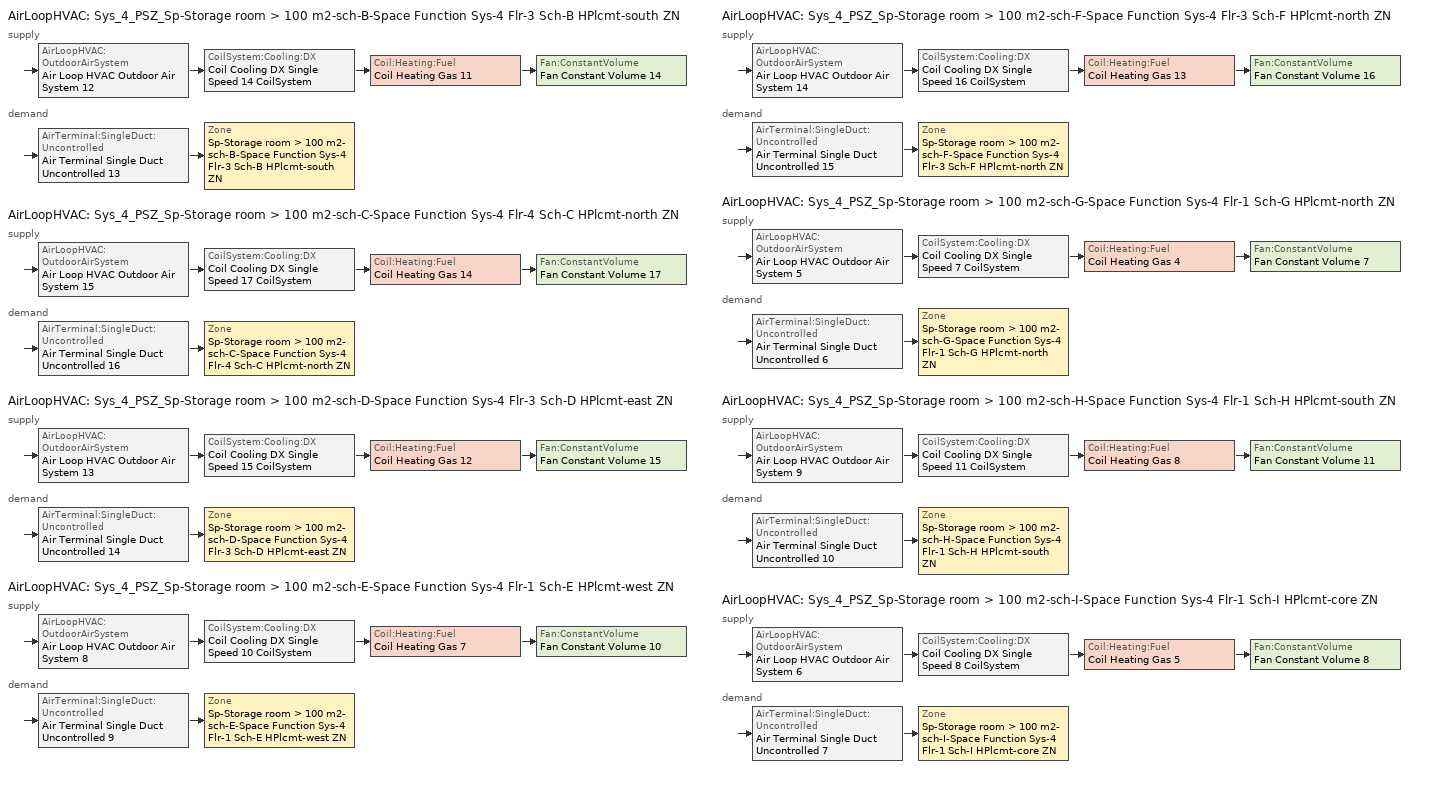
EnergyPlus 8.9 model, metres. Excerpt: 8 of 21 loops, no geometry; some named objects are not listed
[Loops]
AirLoopHVAC 'Sys_4_PSZ_Sp-Storage room > 100 m2-sch-B-Space Function Sys-4 Flr-3 Sch-B HPlcmt-south ZN'
 supply: AirLoopHVAC:OutdoorAirSystem 'Air Loop HVAC Outdoor Air System 12' > CoilSystem:Cooling:DX 'Coil Cooling DX Single Speed 14 CoilSystem' > Coil:Heating:Fuel 'Coil Heating Gas 11' > Fan:ConstantVolume 'Fan Constant Volume 14'
 demand: AirTerminal:SingleDuct:Uncontrolled 'Air Terminal Single Duct Uncontrolled 13' > Zone 'Sp-Storage room > 100 m2-sch-B-Space Function Sys-4 Flr-3 Sch-B HPlcmt-south ZN'
AirLoopHVAC 'Sys_4_PSZ_Sp-Storage room > 100 m2-sch-C-Space Function Sys-4 Flr-4 Sch-C HPlcmt-north ZN'
 supply: AirLoopHVAC:OutdoorAirSystem 'Air Loop HVAC Outdoor Air System 15' > CoilSystem:Cooling:DX 'Coil Cooling DX Single Speed 17 CoilSystem' > Coil:Heating:Fuel 'Coil Heating Gas 14' > Fan:ConstantVolume 'Fan Constant Volume 17'
 demand: AirTerminal:SingleDuct:Uncontrolled 'Air Terminal Single Duct Uncontrolled 16' > Zone 'Sp-Storage room > 100 m2-sch-C-Space Function Sys-4 Flr-4 Sch-C HPlcmt-north ZN'
AirLoopHVAC 'Sys_4_PSZ_Sp-Storage room > 100 m2-sch-D-Space Function Sys-4 Flr-3 Sch-D HPlcmt-east ZN'
 supply: AirLoopHVAC:OutdoorAirSystem 'Air Loop HVAC Outdoor Air System 13' > CoilSystem:Cooling:DX 'Coil Cooling DX Single Speed 15 CoilSystem' > Coil:Heating:Fuel 'Coil Heating Gas 12' > Fan:ConstantVolume 'Fan Constant Volume 15'
 demand: AirTerminal:SingleDuct:Uncontrolled 'Air Terminal Single Duct Uncontrolled 14' > Zone 'Sp-Storage room > 100 m2-sch-D-Space Function Sys-4 Flr-3 Sch-D HPlcmt-east ZN'
AirLoopHVAC 'Sys_4_PSZ_Sp-Storage room > 100 m2-sch-E-Space Function Sys-4 Flr-1 Sch-E HPlcmt-west ZN'
 supply: AirLoopHVAC:OutdoorAirSystem 'Air Loop HVAC Outdoor Air System 8' > CoilSystem:Cooling:DX 'Coil Cooling DX Single Speed 10 CoilSystem' > Coil:Heating:Fuel 'Coil Heating Gas 7' > Fan:ConstantVolume 'Fan Constant Volume 10'
 demand: AirTerminal:SingleDuct:Uncontrolled 'Air Terminal Single Duct Uncontrolled 9' > Zone 'Sp-Storage room > 100 m2-sch-E-Space Function Sys-4 Flr-1 Sch-E HPlcmt-west ZN'
AirLoopHVAC 'Sys_4_PSZ_Sp-Storage room > 100 m2-sch-F-Space Function Sys-4 Flr-3 Sch-F HPlcmt-north ZN'
 supply: AirLoopHVAC:OutdoorAirSystem 'Air Loop HVAC Outdoor Air System 14' > CoilSystem:Cooling:DX 'Coil Cooling DX Single Speed 16 CoilSystem' > Coil:Heating:Fuel 'Coil Heating Gas 13' > Fan:ConstantVolume 'Fan Constant Volume 16'
 demand: AirTerminal:SingleDuct:Uncontrolled 'Air Terminal Single Duct Uncontrolled 15' > Zone 'Sp-Storage room > 100 m2-sch-F-Space Function Sys-4 Flr-3 Sch-F HPlcmt-north ZN'
AirLoopHVAC 'Sys_4_PSZ_Sp-Storage room > 100 m2-sch-G-Space Function Sys-4 Flr-1 Sch-G HPlcmt-north ZN'
 supply: AirLoopHVAC:OutdoorAirSystem 'Air Loop HVAC Outdoor Air System 5' > CoilSystem:Cooling:DX 'Coil Cooling DX Single Speed 7 CoilSystem' > Coil:Heating:Fuel 'Coil Heating Gas 4' > Fan:ConstantVolume 'Fan Constant Volume 7'
 demand: AirTerminal:SingleDuct:Uncontrolled 'Air Terminal Single Duct Uncontrolled 6' > Zone 'Sp-Storage room > 100 m2-sch-G-Space Function Sys-4 Flr-1 Sch-G HPlcmt-north ZN'
AirLoopHVAC 'Sys_4_PSZ_Sp-Storage room > 100 m2-sch-H-Space Function Sys-4 Flr-1 Sch-H HPlcmt-south ZN'
 supply: AirLoopHVAC:OutdoorAirSystem 'Air Loop HVAC Outdoor Air System 9' > CoilSystem:Cooling:DX 'Coil Cooling DX Single Speed 11 CoilSystem' > Coil:Heating:Fuel 'Coil Heating Gas 8' > Fan:ConstantVolume 'Fan Constant Volume 11'
 demand: AirTerminal:SingleDuct:Uncontrolled 'Air Terminal Single Duct Uncontrolled 10' > Zone 'Sp-Storage room > 100 m2-sch-H-Space Function Sys-4 Flr-1 Sch-H HPlcmt-south ZN'
AirLoopHVAC 'Sys_4_PSZ_Sp-Storage room > 100 m2-sch-I-Space Function Sys-4 Flr-1 Sch-I HPlcmt-core ZN'
 supply: AirLoopHVAC:OutdoorAirSystem 'Air Loop HVAC Outdoor Air System 6' > CoilSystem:Cooling:DX 'Coil Cooling DX Single Speed 8 CoilSystem' > Coil:Heating:Fuel 'Coil Heating Gas 5' > Fan:ConstantVolume 'Fan Constant Volume 8'
 demand: AirTerminal:SingleDuct:Uncontrolled 'Air Terminal Single Duct Uncontrolled 7' > Zone 'Sp-Storage room > 100 m2-sch-I-Space Function Sys-4 Flr-1 Sch-I HPlcmt-core ZN'
[ZoneControl:Thermostat] Control Object Type 1=ThermostatSetpoint:DualSetpoint
Name | Zone or ZoneList | Control Type Schedule | Control Name 1
Sp-Storage room > 100 m2-sch-B-Space Function Sys-4 Flr-3 Sch-B HPlcmt-south ZN Thermostat | Sp-Storage room > 100 m2-sch-B-Space Function Sys-4 Flr-3 Sch-B HPlcmt-south ZN | Sp-Storage room > 100 m2-sch-B-Space Function Sys-4 Flr-3 Sch-B HPlcmt-south ZN Thermostat Schedule | Space Function Storage room > 100 m2-sch-B Thermostat 2
Sp-Storage room > 100 m2-sch-C-Space Function Sys-4 Flr-4 Sch-C HPlcmt-north ZN Thermostat | Sp-Storage room > 100 m2-sch-C-Space Function Sys-4 Flr-4 Sch-C HPlcmt-north ZN | Sp-Storage room > 100 m2-sch-C-Space Function Sys-4 Flr-4 Sch-C HPlcmt-north ZN Thermostat Schedule | Space Function Storage room > 100 m2-sch-C Thermostat 2
Sp-Storage room > 100 m2-sch-D-Space Function Sys-4 Flr-3 Sch-D HPlcmt-east ZN Thermostat | Sp-Storage room > 100 m2-sch-D-Space Function Sys-4 Flr-3 Sch-D HPlcmt-east ZN | Sp-Storage room > 100 m2-sch-D-Space Function Sys-4 Flr-3 Sch-D HPlcmt-east ZN Thermostat Schedule | Space Function Storage room > 100 m2-sch-D Thermostat 2
Sp-Storage room > 100 m2-sch-E-Space Function Sys-4 Flr-1 Sch-E HPlcmt-west ZN Thermostat | Sp-Storage room > 100 m2-sch-E-Space Function Sys-4 Flr-1 Sch-E HPlcmt-west ZN | Sp-Storage room > 100 m2-sch-E-Space Function Sys-4 Flr-1 Sch-E HPlcmt-west ZN Thermostat Schedule | Space Function Storage room > 100 m2-sch-E Thermostat 2
Sp-Storage room > 100 m2-sch-F-Space Function Sys-4 Flr-3 Sch-F HPlcmt-north ZN Thermostat | Sp-Storage room > 100 m2-sch-F-Space Function Sys-4 Flr-3 Sch-F HPlcmt-north ZN | Sp-Storage room > 100 m2-sch-F-Space Function Sys-4 Flr-3 Sch-F HPlcmt-north ZN Thermostat Schedule | Space Function Storage room > 100 m2-sch-F Thermostat 2
Sp-Storage room > 100 m2-sch-G-Space Function Sys-4 Flr-1 Sch-G HPlcmt-north ZN Thermostat | Sp-Storage room > 100 m2-sch-G-Space Function Sys-4 Flr-1 Sch-G HPlcmt-north ZN | Sp-Storage room > 100 m2-sch-G-Space Function Sys-4 Flr-1 Sch-G HPlcmt-north ZN Thermostat Schedule | Space Function Storage room > 100 m2-sch-G Thermostat 2
Sp-Storage room > 100 m2-sch-H-Space Function Sys-4 Flr-1 Sch-H HPlcmt-south ZN Thermostat | Sp-Storage room > 100 m2-sch-H-Space Function Sys-4 Flr-1 Sch-H HPlcmt-south ZN | Sp-Storage room > 100 m2-sch-H-Space Function Sys-4 Flr-1 Sch-H HPlcmt-south ZN Thermostat Schedule | Space Function Storage room > 100 m2-sch-H Thermostat 2
Sp-Storage room > 100 m2-sch-I-Space Function Sys-4 Flr-1 Sch-I HPlcmt-core ZN Thermostat | Sp-Storage room > 100 m2-sch-I-Space Function Sys-4 Flr-1 Sch-I HPlcmt-core ZN | Sp-Storage room > 100 m2-sch-I-Space Function Sys-4 Flr-1 Sch-I HPlcmt-core ZN Thermostat Schedule | Space Function Storage room > 100 m2-sch-I Thermostat 2
[ThermostatSetpoint:DualSetpoint]
Name | Heating Setpoint Temperature Schedule | Cooling Setpoint Temperature Schedule
Space Function Storage room > 100 m2-sch-B Thermostat 2 | NECB-B-Thermostat Setpoint-Heating | NECB-B-Thermostat Setpoint-Cooling
Space Function Storage room > 100 m2-sch-C Thermostat 2 | NECB-C-Thermostat Setpoint-Heating | NECB-C-Thermostat Setpoint-Cooling
Space Function Storage room > 100 m2-sch-D Thermostat 2 | NECB-D-Thermostat Setpoint-Heating | NECB-D-Thermostat Setpoint-Cooling
Space Function Storage room > 100 m2-sch-E Thermostat 2 | NECB-E-Thermostat Setpoint-Heating | NECB-E-Thermostat Setpoint-Cooling
Space Function Storage room > 100 m2-sch-F Thermostat 2 | NECB-F-Thermostat Setpoint-Heating | NECB-F-Thermostat Setpoint-Cooling
Space Function Storage room > 100 m2-sch-G Thermostat 2 | NECB-G-Thermostat Setpoint-Heating | NECB-G-Thermostat Setpoint-Cooling
Space Function Storage room > 100 m2-sch-H Thermostat 2 | NECB-H-Thermostat Setpoint-Heating | NECB-H-Thermostat Setpoint-Cooling
Space Function Storage room > 100 m2-sch-I Thermostat 2 | NECB-I-Thermostat Setpoint-Heating | NECB-I-Thermostat Setpoint-Cooling
[AirTerminal:SingleDuct:Uncontrolled] Availability Schedule=Always On Discrete; Maximum Air Flow Rate {m3/s}=AutoSize
Air Terminal Single Duct Uncontrolled 13; Air Terminal Single Duct Uncontrolled 16; Air Terminal Single Duct Uncontrolled 14; Air Terminal Single Duct Uncontrolled 9; Air Terminal Single Duct Uncontrolled 15; Air Terminal Single Duct Uncontrolled 6; Air Terminal Single Duct Uncontrolled 10; Air Terminal Single Duct Uncontrolled 7
[Zone equipment]
Sp-Storage room > 100 m2-sch-B-Space Function Sys-4 Flr-3 Sch-B HPlcmt-south ZN: Air Terminal Single Duct Uncontrolled 13, Zone HVAC Baseboard Convective Water 13
Sp-Storage room > 100 m2-sch-C-Space Function Sys-4 Flr-4 Sch-C HPlcmt-north ZN: Air Terminal Single Duct Uncontrolled 16, Zone HVAC Baseboard Convective Water 16
Sp-Storage room > 100 m2-sch-D-Space Function Sys-4 Flr-3 Sch-D HPlcmt-east ZN: Air Terminal Single Duct Uncontrolled 14, Zone HVAC Baseboard Convective Water 14
Sp-Storage room > 100 m2-sch-E-Space Function Sys-4 Flr-1 Sch-E HPlcmt-west ZN: Air Terminal Single Duct Uncontrolled 9, Zone HVAC Baseboard Convective Water 9
Sp-Storage room > 100 m2-sch-F-Space Function Sys-4 Flr-3 Sch-F HPlcmt-north ZN: Air Terminal Single Duct Uncontrolled 15, Zone HVAC Baseboard Convective Water 15
Sp-Storage room > 100 m2-sch-G-Space Function Sys-4 Flr-1 Sch-G HPlcmt-north ZN: Air Terminal Single Duct Uncontrolled 6, Zone HVAC Baseboard Convective Water 6
Sp-Storage room > 100 m2-sch-H-Space Function Sys-4 Flr-1 Sch-H HPlcmt-south ZN: Air Terminal Single Duct Uncontrolled 10, Zone HVAC Baseboard Convective Water 10
Sp-Storage room > 100 m2-sch-I-Space Function Sys-4 Flr-1 Sch-I HPlcmt-core ZN: Air Terminal Single Duct Uncontrolled 7, Zone HVAC Baseboard Convective Water 7
[Sizing:Zone] Zone Cooling Design Supply Air Temperature Input Method=SupplyAirTemperature; Zone Cooling Design Supply Air Temperature {C}=13; Zone Cooling Design Supply Air Temperature Difference {deltaC}=11.11; Zone Heating Design Supply Air Temperature Input Method=SupplyAirTemperature; Zone Heating Design Supply Air Temperature {C}=43; Zone Heating Design Supply Air Temperature Difference {deltaC}=11.11; Zone Cooling Design Supply Air Humidity Ratio {kgWater/kgDryAir}=0.0085; Zone Heating Design Supply Air Humidity Ratio {kgWater/kgDryAir}=0.008; Zone Heating Sizing Factor=1.3; Zone Cooling Sizing Factor=1.1; Cooling Design Air Flow Method=DesignDay; Cooling Design Air Flow Rate {m3/s}=0; Cooling Minimum Air Flow per Zone Floor Area {m3/s-m2}=0.000762; Cooling Minimum Air Flow {m3/s}=0; Cooling Minimum Air Flow Fraction=0; Heating Design Air Flow Method=DesignDay; Heating Design Air Flow Rate {m3/s}=0; Heating Maximum Air Flow per Zone Floor Area {m3/s-m2}=0.002032; Heating Maximum Air Flow {m3/s}=0.141576; Heating Maximum Air Flow Fraction=0.3; Account for Dedicated Outdoor Air System=No
Name | Design Specification Outdoor Air Object | Design Specification Zone Air Distribution Object
Sp-Storage room > 100 m2-sch-B-Space Function Sys-4 Flr-3 Sch-B HPlcmt-south ZN | Space Function Storage room > 100 m2-sch-B Ventilation | Sp-Storage room > 100 m2-sch-B-Space Function Sys-4 Flr-3 Sch-B HPlcmt-south ZN Design Spec Zone Air Dist
Sp-Storage room > 100 m2-sch-C-Space Function Sys-4 Flr-4 Sch-C HPlcmt-north ZN | Space Function Storage room > 100 m2-sch-C Ventilation | Sp-Storage room > 100 m2-sch-C-Space Function Sys-4 Flr-4 Sch-C HPlcmt-north ZN Design Spec Zone Air Dist
Sp-Storage room > 100 m2-sch-D-Space Function Sys-4 Flr-3 Sch-D HPlcmt-east ZN | Space Function Storage room > 100 m2-sch-D Ventilation | Sp-Storage room > 100 m2-sch-D-Space Function Sys-4 Flr-3 Sch-D HPlcmt-east ZN Design Spec Zone Air Dist
Sp-Storage room > 100 m2-sch-E-Space Function Sys-4 Flr-1 Sch-E HPlcmt-west ZN | Space Function Storage room > 100 m2-sch-E Ventilation | Sp-Storage room > 100 m2-sch-E-Space Function Sys-4 Flr-1 Sch-E HPlcmt-west ZN Design Spec Zone Air Dist
Sp-Storage room > 100 m2-sch-F-Space Function Sys-4 Flr-3 Sch-F HPlcmt-north ZN | Space Function Storage room > 100 m2-sch-F Ventilation | Sp-Storage room > 100 m2-sch-F-Space Function Sys-4 Flr-3 Sch-F HPlcmt-north ZN Design Spec Zone Air Dist
Sp-Storage room > 100 m2-sch-G-Space Function Sys-4 Flr-1 Sch-G HPlcmt-north ZN | Space Function Storage room > 100 m2-sch-G Ventilation | Sp-Storage room > 100 m2-sch-G-Space Function Sys-4 Flr-1 Sch-G HPlcmt-north ZN Design Spec Zone Air Dist
Sp-Storage room > 100 m2-sch-H-Space Function Sys-4 Flr-1 Sch-H HPlcmt-south ZN | Space Function Storage room > 100 m2-sch-H Ventilation | Sp-Storage room > 100 m2-sch-H-Space Function Sys-4 Flr-1 Sch-H HPlcmt-south ZN Design Spec Zone Air Dist
Sp-Storage room > 100 m2-sch-I-Space Function Sys-4 Flr-1 Sch-I HPlcmt-core ZN | Space Function Storage room > 100 m2-sch-I Ventilation | Sp-Storage room > 100 m2-sch-I-Space Function Sys-4 Flr-1 Sch-I HPlcmt-core ZN Design Spec Zone Air Dist
[DesignSpecification:ZoneAirDistribution] Zone Air Distribution Effectiveness in Cooling Mode=1; Zone Air Distribution Effectiveness in Heating Mode=1
Sp-Storage room > 100 m2-sch-B-Space Function Sys-4 Flr-3 Sch-B HPlcmt-south ZN Design Spec Zone Air Dist; Sp-Storage room > 100 m2-sch-C-Space Function Sys-4 Flr-4 Sch-C HPlcmt-north ZN Design Spec Zone Air Dist; Sp-Storage room > 100 m2-sch-D-Space Function Sys-4 Flr-3 Sch-D HPlcmt-east ZN Design Spec Zone Air Dist; Sp-Storage room > 100 m2-sch-E-Space Function Sys-4 Flr-1 Sch-E HPlcmt-west ZN Design Spec Zone Air Dist; Sp-Storage room > 100 m2-sch-F-Space Function Sys-4 Flr-3 Sch-F HPlcmt-north ZN Design Spec Zone Air Dist; Sp-Storage room > 100 m2-sch-G-Space Function Sys-4 Flr-1 Sch-G HPlcmt-north ZN Design Spec Zone Air Dist; Sp-Storage room > 100 m2-sch-H-Space Function Sys-4 Flr-1 Sch-H HPlcmt-south ZN Design Spec Zone Air Dist; Sp-Storage room > 100 m2-sch-I-Space Function Sys-4 Flr-1 Sch-I HPlcmt-core ZN Design Spec Zone Air Dist
[Controller:MechanicalVentilation] Availability Schedule=Always On Discrete; Demand Controlled Ventilation=No; System Outdoor Air Method=ZoneSum
Name | Zone Name 1 | Design Specification Outdoor Air Object Name 1 | Design Specification Zone Air Distribution Object Name 1
Controller Mechanical Ventilation 12 | Sp-Storage room > 100 m2-sch-B-Space Function Sys-4 Flr-3 Sch-B HPlcmt-south ZN | Space Function Storage room > 100 m2-sch-B Ventilation | Sp-Storage room > 100 m2-sch-B-Space Function Sys-4 Flr-3 Sch-B HPlcmt-south ZN Design Spec Zone Air Dist
Controller Mechanical Ventilation 15 | Sp-Storage room > 100 m2-sch-C-Space Function Sys-4 Flr-4 Sch-C HPlcmt-north ZN | Space Function Storage room > 100 m2-sch-C Ventilation | Sp-Storage room > 100 m2-sch-C-Space Function Sys-4 Flr-4 Sch-C HPlcmt-north ZN Design Spec Zone Air Dist
Controller Mechanical Ventilation 13 | Sp-Storage room > 100 m2-sch-D-Space Function Sys-4 Flr-3 Sch-D HPlcmt-east ZN | Space Function Storage room > 100 m2-sch-D Ventilation | Sp-Storage room > 100 m2-sch-D-Space Function Sys-4 Flr-3 Sch-D HPlcmt-east ZN Design Spec Zone Air Dist
Controller Mechanical Ventilation 8 | Sp-Storage room > 100 m2-sch-E-Space Function Sys-4 Flr-1 Sch-E HPlcmt-west ZN | Space Function Storage room > 100 m2-sch-E Ventilation | Sp-Storage room > 100 m2-sch-E-Space Function Sys-4 Flr-1 Sch-E HPlcmt-west ZN Design Spec Zone Air Dist
Controller Mechanical Ventilation 14 | Sp-Storage room > 100 m2-sch-F-Space Function Sys-4 Flr-3 Sch-F HPlcmt-north ZN | Space Function Storage room > 100 m2-sch-F Ventilation | Sp-Storage room > 100 m2-sch-F-Space Function Sys-4 Flr-3 Sch-F HPlcmt-north ZN Design Spec Zone Air Dist
Controller Mechanical Ventilation 5 | Sp-Storage room > 100 m2-sch-G-Space Function Sys-4 Flr-1 Sch-G HPlcmt-north ZN | Space Function Storage room > 100 m2-sch-G Ventilation | Sp-Storage room > 100 m2-sch-G-Space Function Sys-4 Flr-1 Sch-G HPlcmt-north ZN Design Spec Zone Air Dist
Controller Mechanical Ventilation 9 | Sp-Storage room > 100 m2-sch-H-Space Function Sys-4 Flr-1 Sch-H HPlcmt-south ZN | Space Function Storage room > 100 m2-sch-H Ventilation | Sp-Storage room > 100 m2-sch-H-Space Function Sys-4 Flr-1 Sch-H HPlcmt-south ZN Design Spec Zone Air Dist
Controller Mechanical Ventilation 6 | Sp-Storage room > 100 m2-sch-I-Space Function Sys-4 Flr-1 Sch-I HPlcmt-core ZN | Space Function Storage room > 100 m2-sch-I Ventilation | Sp-Storage room > 100 m2-sch-I-Space Function Sys-4 Flr-1 Sch-I HPlcmt-core ZN Design Spec Zone Air Dist
[DesignSpecification:OutdoorAir] Outdoor Air Method=Sum; Outdoor Air Flow per Person {m3/s-person}=0; Outdoor Air Flow per Zone Floor Area {m3/s-m2}=0.0003556; Outdoor Air Flow per Zone {m3/s}=0; Outdoor Air Flow Air Changes per Hour {1/hr}=0
Space Function Storage room > 100 m2-sch-B Ventilation; Space Function Storage room > 100 m2-sch-C Ventilation; Space Function Storage room > 100 m2-sch-D Ventilation; Space Function Storage room > 100 m2-sch-E Ventilation; Space Function Storage room > 100 m2-sch-F Ventilation; Space Function Storage room > 100 m2-sch-G Ventilation; Space Function Storage room > 100 m2-sch-H Ventilation; Space Function Storage room > 100 m2-sch-I Ventilation
[Fan:ConstantVolume] Availability Schedule=Always On Discrete; Fan Total Efficiency=0.7; Pressure Rise {Pa}=250; Maximum Flow Rate {m3/s}=AutoSize; Motor Efficiency=0.9; Motor In Airstream Fraction=1
Fan Constant Volume 14; Fan Constant Volume 17; Fan Constant Volume 15; Fan Constant Volume 10; Fan Constant Volume 16; Fan Constant Volume 7; Fan Constant Volume 11; Fan Constant Volume 8
[Coil:Cooling:DX:SingleSpeed] Availability Schedule=Always On Discrete; Gross Rated Total Cooling Capacity {W}=Autosize; Gross Rated Sensible Heat Ratio=Autosize; Gross Rated Cooling COP {W/W}=3; Rated Air Flow Rate {m3/s}=Autosize; Rated Evaporator Fan Power Per Volume Flow Rate {W/(m3/s)}=773.3; Condenser Type=AirCooled; Evaporative Condenser Effectiveness=0; Evaporative Condenser Air Flow Rate {m3/s}=Autosize; Evaporative Condenser Pump Rated Power Consumption {W}=Autosize; Crankcase Heater Capacity {W}=0; Maximum Outdoor Dry-Bulb Temperature for Crankcase Heater Operation {C}=0; Basin Heater Capacity {W/K}=0; Basin Heater Setpoint Temperature {C}=10
Name | Total Cooling Capacity Function of Temperature Curve | Total Cooling Capacity Function of Flow Fraction Curve | Energy Input Ratio Function of Temperature Curve | Energy Input Ratio Function of Flow Fraction Curve | Part Load Fraction Correlation Curve
Coil Cooling DX Single Speed 14 | Curve Biquadratic 27 | Curve Quadratic 30 | Curve Biquadratic 28 | Curve Quadratic 31 | Curve Cubic 11
Coil Cooling DX Single Speed 17 | Curve Biquadratic 33 | Curve Quadratic 36 | Curve Biquadratic 34 | Curve Quadratic 37 | Curve Cubic 14
Coil Cooling DX Single Speed 15 | Curve Biquadratic 29 | Curve Quadratic 32 | Curve Biquadratic 30 | Curve Quadratic 33 | Curve Cubic 12
Coil Cooling DX Single Speed 10 | Curve Biquadratic 19 | Curve Quadratic 22 | Curve Biquadratic 20 | Curve Quadratic 23 | Curve Cubic 7
Coil Cooling DX Single Speed 16 | Curve Biquadratic 31 | Curve Quadratic 34 | Curve Biquadratic 32 | Curve Quadratic 35 | Curve Cubic 13
Coil Cooling DX Single Speed 7 | Curve Biquadratic 13 | Curve Quadratic 16 | Curve Biquadratic 14 | Curve Quadratic 17 | Curve Cubic 4
Coil Cooling DX Single Speed 11 | Curve Biquadratic 21 | Curve Quadratic 24 | Curve Biquadratic 22 | Curve Quadratic 25 | Curve Cubic 8
Coil Cooling DX Single Speed 8 | Curve Biquadratic 15 | Curve Quadratic 18 | Curve Biquadratic 16 | Curve Quadratic 19 | Curve Cubic 5
[AirLoopHVAC] Design Supply Air Flow Rate {m3/s}=AutoSize
Sys_4_PSZ_Sp-Storage room > 100 m2-sch-B-Space Function Sys-4 Flr-3 Sch-B HPlcmt-south ZN; Sys_4_PSZ_Sp-Storage room > 100 m2-sch-C-Space Function Sys-4 Flr-4 Sch-C HPlcmt-north ZN; Sys_4_PSZ_Sp-Storage room > 100 m2-sch-D-Space Function Sys-4 Flr-3 Sch-D HPlcmt-east ZN; Sys_4_PSZ_Sp-Storage room > 100 m2-sch-E-Space Function Sys-4 Flr-1 Sch-E HPlcmt-west ZN; Sys_4_PSZ_Sp-Storage room > 100 m2-sch-F-Space Function Sys-4 Flr-3 Sch-F HPlcmt-north ZN; Sys_4_PSZ_Sp-Storage room > 100 m2-sch-G-Space Function Sys-4 Flr-1 Sch-G HPlcmt-north ZN; Sys_4_PSZ_Sp-Storage room > 100 m2-sch-H-Space Function Sys-4 Flr-1 Sch-H HPlcmt-south ZN; Sys_4_PSZ_Sp-Storage room > 100 m2-sch-I-Space Function Sys-4 Flr-1 Sch-I HPlcmt-core ZN
[Sizing:System] Type of Load to Size On=Sensible; Design Outdoor Air Flow Rate {m3/s}=Autosize; Central Heating Maximum System Air Flow Ratio=1; Preheat Design Temperature {C}=7; Preheat Design Humidity Ratio {kgWater/kgDryAir}=0.008; Precool Design Temperature {C}=13; Precool Design Humidity Ratio {kgWater/kgDryAir}=0.008; Central Cooling Design Supply Air Temperature {C}=13; Central Heating Design Supply Air Temperature {C}=43; Type of Zone Sum to Use=NonCoincident; 100% Outdoor Air in Cooling=No; 100% Outdoor Air in Heating=No; Central Cooling Design Supply Air Humidity Ratio {kgWater/kgDryAir}=0.0085; Central Heating Design Supply Air Humidity Ratio {kgWater/kgDryAir}=0.008; Cooling Supply Air Flow Rate Method=DesignDay; Cooling Supply Air Flow Rate {m3/s}=0; Cooling Supply Air Flow Rate Per Floor Area {m3/s-m2}=0.00996765; Cooling Fraction of Autosized Cooling Supply Air Flow Rate=1; Cooling Supply Air Flow Rate Per Unit Cooling Capacity {m3/s-W}=3.94755e-05; Heating Supply Air Flow Rate Method=DesignDay; Heating Supply Air Flow Rate {m3/s}=0; Heating Supply Air Flow Rate Per Floor Area {m3/s-m2}=0.00996765; Heating Fraction of Autosized Heating Supply Air Flow Rate=1; Heating Fraction of Autosized Cooling Supply Air Flow Rate=1; Heating Supply Air Flow Rate Per Unit Heating Capacity {m3/s-W}=3.15882e-05; System Outdoor Air Method=ZoneSum; Zone Maximum Outdoor Air Fraction=1; Cooling Design Capacity Method=CoolingDesignCapacity; Cooling Design Capacity {W}=Autosize; Cooling Design Capacity Per Floor Area {W/m2}=234.7; Fraction of Autosized Cooling Design Capacity=1; Heating Design Capacity Method=HeatingDesignCapacity; Heating Design Capacity {W}=Autosize; Heating Design Capacity Per Floor Area {W/m2}=157; Fraction of Autosized Heating Design Capacity=1; Central Cooling Capacity Control Method=OnOff
Sys_4_PSZ_Sp-Storage room > 100 m2-sch-B-Space Function Sys-4 Flr-3 Sch-B HPlcmt-south ZN; Sys_4_PSZ_Sp-Storage room > 100 m2-sch-C-Space Function Sys-4 Flr-4 Sch-C HPlcmt-north ZN; Sys_4_PSZ_Sp-Storage room > 100 m2-sch-D-Space Function Sys-4 Flr-3 Sch-D HPlcmt-east ZN; Sys_4_PSZ_Sp-Storage room > 100 m2-sch-E-Space Function Sys-4 Flr-1 Sch-E HPlcmt-west ZN; Sys_4_PSZ_Sp-Storage room > 100 m2-sch-F-Space Function Sys-4 Flr-3 Sch-F HPlcmt-north ZN; Sys_4_PSZ_Sp-Storage room > 100 m2-sch-G-Space Function Sys-4 Flr-1 Sch-G HPlcmt-north ZN; Sys_4_PSZ_Sp-Storage room > 100 m2-sch-H-Space Function Sys-4 Flr-1 Sch-H HPlcmt-south ZN; Sys_4_PSZ_Sp-Storage room > 100 m2-sch-I-Space Function Sys-4 Flr-1 Sch-I HPlcmt-core ZN
[Controller:OutdoorAir] Minimum Outdoor Air Flow Rate {m3/s}=Autosize; Maximum Outdoor Air Flow Rate {m3/s}=Autosize; Economizer Control Type=NoEconomizer; Economizer Control Action Type=ModulateFlow; Economizer Maximum Limit Dry-Bulb Temperature {C}=28; Economizer Maximum Limit Enthalpy {J/kg}=64000; Economizer Minimum Limit Dry-Bulb Temperature {C}=-100; Lockout Type=NoLockout; Minimum Limit Type=FixedMinimum; High Humidity Control=No; Control High Indoor Humidity Based on Outdoor Humidity Ratio=Yes; Heat Recovery Bypass Control Type=BypassWhenWithinEconomizerLimits
Name | Mechanical Ventilation Controller
Controller Outdoor Air 12 | Controller Mechanical Ventilation 12
Controller Outdoor Air 15 | Controller Mechanical Ventilation 15
Controller Outdoor Air 13 | Controller Mechanical Ventilation 13
Controller Outdoor Air 8 | Controller Mechanical Ventilation 8
Controller Outdoor Air 14 | Controller Mechanical Ventilation 14
Controller Outdoor Air 5 | Controller Mechanical Ventilation 5
Controller Outdoor Air 9 | Controller Mechanical Ventilation 9
Controller Outdoor Air 6 | Controller Mechanical Ventilation 6
[SetpointManager:MixedAir] Control Variable=Temperature
Node 195 OS Default SPM; Node 194 OS Default SPM; Node 193 OS Default SPM; Node 234 OS Default SPM; Node 233 OS Default SPM; Node 232 OS Default SPM; Node 208 OS Default SPM; Node 207 OS Default SPM; Node 206 OS Default SPM; Node 143 OS Default SPM; Node 142 OS Default SPM; Node 141 OS Default SPM; Node 221 OS Default SPM; Node 220 OS Default SPM; Node 219 OS Default SPM; Node 104 OS Default SPM; Node 103 OS Default SPM; Node 102 OS Default SPM; Node 156 OS Default SPM; Node 155 OS Default SPM; Node 154 OS Default SPM; Node 117 OS Default SPM; Node 116 OS Default SPM; Node 115 OS Default SPM
[CoilSystem:Cooling:DX] Availability Schedule=Always On Discrete
Name | Cooling Coil
Coil Cooling DX Single Speed 14 CoilSystem | Coil Cooling DX Single Speed 14
Coil Cooling DX Single Speed 17 CoilSystem | Coil Cooling DX Single Speed 17
Coil Cooling DX Single Speed 15 CoilSystem | Coil Cooling DX Single Speed 15
Coil Cooling DX Single Speed 10 CoilSystem | Coil Cooling DX Single Speed 10
Coil Cooling DX Single Speed 16 CoilSystem | Coil Cooling DX Single Speed 16
Coil Cooling DX Single Speed 7 CoilSystem | Coil Cooling DX Single Speed 7
Coil Cooling DX Single Speed 11 CoilSystem | Coil Cooling DX Single Speed 11
Coil Cooling DX Single Speed 8 CoilSystem | Coil Cooling DX Single Speed 8
[Coil:Heating:Fuel] Availability Schedule=Always On Discrete; Fuel Type=NaturalGas; Burner Efficiency=0.8; Nominal Capacity {W}=AutoSize; Parasitic Electric Load {W}=0; Parasitic Fuel Load {W}=0
Coil Heating Gas 11; Coil Heating Gas 14; Coil Heating Gas 12; Coil Heating Gas 7; Coil Heating Gas 13; Coil Heating Gas 4; Coil Heating Gas 8; Coil Heating Gas 5
[SetpointManager:SingleZone:Reheat] Control Variable=Temperature; Minimum Supply Air Temperature {C}=13; Maximum Supply Air Temperature {C}=43
Name | Control Zone
Setpoint Manager Single Zone Reheat 11 | Sp-Storage room > 100 m2-sch-B-Space Function Sys-4 Flr-3 Sch-B HPlcmt-south ZN
Setpoint Manager Single Zone Reheat 14 | Sp-Storage room > 100 m2-sch-C-Space Function Sys-4 Flr-4 Sch-C HPlcmt-north ZN
Setpoint Manager Single Zone Reheat 12 | Sp-Storage room > 100 m2-sch-D-Space Function Sys-4 Flr-3 Sch-D HPlcmt-east ZN
Setpoint Manager Single Zone Reheat 7 | Sp-Storage room > 100 m2-sch-E-Space Function Sys-4 Flr-1 Sch-E HPlcmt-west ZN
Setpoint Manager Single Zone Reheat 13 | Sp-Storage room > 100 m2-sch-F-Space Function Sys-4 Flr-3 Sch-F HPlcmt-north ZN
Setpoint Manager Single Zone Reheat 4 | Sp-Storage room > 100 m2-sch-G-Space Function Sys-4 Flr-1 Sch-G HPlcmt-north ZN
Setpoint Manager Single Zone Reheat 8 | Sp-Storage room > 100 m2-sch-H-Space Function Sys-4 Flr-1 Sch-H HPlcmt-south ZN
Setpoint Manager Single Zone Reheat 5 | Sp-Storage room > 100 m2-sch-I-Space Function Sys-4 Flr-1 Sch-I HPlcmt-core ZN
[Schedule:Compact]
Sp-Storage room > 100 m2-sch-B-Space Function Sys-4 Flr-3 Sch-B HPlcmt-south ZN Thermostat Schedule; Sp-Storage room > 100 m2-sch-C-Space Function Sys-4 Flr-4 Sch-C HPlcmt-north ZN Thermostat Schedule; Sp-Storage room > 100 m2-sch-D-Space Function Sys-4 Flr-3 Sch-D HPlcmt-east ZN Thermostat Schedule; Sp-Storage room > 100 m2-sch-E-Space Function Sys-4 Flr-1 Sch-E HPlcmt-west ZN Thermostat Schedule; Sp-Storage room > 100 m2-sch-F-Space Function Sys-4 Flr-3 Sch-F HPlcmt-north ZN Thermostat Schedule; Sp-Storage room > 100 m2-sch-G-Space Function Sys-4 Flr-1 Sch-G HPlcmt-north ZN Thermostat Schedule; Sp-Storage room > 100 m2-sch-H-Space Function Sys-4 Flr-1 Sch-H HPlcmt-south ZN Thermostat Schedule; Sp-Storage room > 100 m2-sch-I-Space Function Sys-4 Flr-1 Sch-I HPlcmt-core ZN Thermostat Schedule: Through: 12/31, For: AllDays, Until: 24:00, 4
[Schedule:Day:Interval]
NECB-C-Thermostat Setpoint-Heating Sun|Hol Day: No, 09:00, 18, 10:00, 20, 19:00, 22, 24:00, 18
NECB-C-Thermostat Setpoint-Heating Default|Wkdy Day; NECB-C-Thermostat Setpoint-Heating Sat Day; NECB-C-Thermostat Setpoint-Heating Default: No, 07:00, 18, 08:00, 20, 21:00, 22, 24:00, 18
NECB-C-Thermostat Setpoint-Cooling Sun|Hol Day; NECB-E-Thermostat Setpoint-Cooling Default|Wkdy Day; NECB-E-Thermostat Setpoint-Cooling Default: No, 07:00, 35, 19:00, 24, 24:00, 35
NECB-C-Thermostat Setpoint-Cooling Default|Wkdy Day; NECB-C-Thermostat Setpoint-Cooling Sat Day; NECB-C-Thermostat Setpoint-Cooling Default: No, 07:00, 35, 21:00, 24, 24:00, 35
NECB-G-Thermostat Setpoint-Heating Sun|Hol Day; NECB-G-Thermostat Setpoint-Heating Default|Wkdy Day; NECB-G-Thermostat Setpoint-Heating Sat Day; NECB-G-Thermostat Setpoint-Heating Default; NECB-F-Thermostat Setpoint-Heating Sun|Hol Day; NECB-F-Thermostat Setpoint-Heating Default|Wkdy Day; NECB-F-Thermostat Setpoint-Heating Sat Day; NECB-F-Thermostat Setpoint-Heating Default; NECB-H-Thermostat Setpoint-Heating Sun|Hol Day; NECB-H-Thermostat Setpoint-Heating Default|Wkdy Day; NECB-H-Thermostat Setpoint-Heating Sat Day; NECB-H-Thermostat Setpoint-Heating Default: No, 01:00, 22, 07:00, 18, 08:00, 20, 24:00, 22
NECB-G-Thermostat Setpoint-Cooling Sun|Hol Day; NECB-G-Thermostat Setpoint-Cooling Default|Wkdy Day; NECB-G-Thermostat Setpoint-Cooling Sat Day; NECB-G-Thermostat Setpoint-Cooling Default; NECB-F-Thermostat Setpoint-Cooling Sun|Hol Day; NECB-F-Thermostat Setpoint-Cooling Default|Wkdy Day; NECB-F-Thermostat Setpoint-Cooling Sat Day; NECB-F-Thermostat Setpoint-Cooling Default; NECB-H-Thermostat Setpoint-Cooling Sun|Hol Day; NECB-H-Thermostat Setpoint-Cooling Default|Wkdy Day; NECB-H-Thermostat Setpoint-Cooling Sat Day; NECB-H-Thermostat Setpoint-Cooling Default: No, 24:00, 24
NECB-I-Thermostat Setpoint-Heating Sun|Hol Day: No, 07:00, 18, 08:00, 20, 14:00, 22, 24:00, 18
NECB-I-Thermostat Setpoint-Heating Default|Wkdy Day; NECB-I-Thermostat Setpoint-Heating Default: No, 14:00, 18, 15:00, 20, 24:00, 22
NECB-I-Thermostat Setpoint-Heating Sat Day: No, 10:00, 18, 11:00, 20, 24:00, 22
NECB-I-Thermostat Setpoint-Cooling Sun|Hol Day: No, 07:00, 35, 14:00, 24, 24:00, 35
NECB-I-Thermostat Setpoint-Cooling Default|Wkdy Day; NECB-I-Thermostat Setpoint-Cooling Default: No, 14:00, 35, 24:00, 24
NECB-I-Thermostat Setpoint-Cooling Sat Day: No, 10:00, 35, 24:00, 24
NECB-B-Thermostat Setpoint-Heating Sun|Hol Day: No, 01:00, 18, 02:00, 22, 09:00, 18, 10:00, 20, 23:00, 22, 24:00, 18
NECB-B-Thermostat Setpoint-Heating Default|Wkdy Day; NECB-B-Thermostat Setpoint-Heating Sat Day; NECB-B-Thermostat Setpoint-Heating Default: No, 02:00, 22, 08:00, 18, 09:00, 20, 24:00, 22
NECB-B-Thermostat Setpoint-Cooling Sun|Hol Day: No, 09:00, 35, 23:00, 24, 24:00, 35
NECB-B-Thermostat Setpoint-Cooling Default|Wkdy Day; NECB-B-Thermostat Setpoint-Cooling Sat Day; NECB-B-Thermostat Setpoint-Cooling Default: No, 01:00, 24, 08:00, 35, 24:00, 24
NECB-D-Thermostat Setpoint-Heating Sun|Hol Day; NECB-D-Thermostat Setpoint-Heating Sat Day; NECB-E-Thermostat Setpoint-Heating Sun|Hol Day: No, 24:00, 18
NECB-D-Thermostat Setpoint-Heating Default|Wkdy Day; NECB-D-Thermostat Setpoint-Heating Default: No, 07:00, 18, 08:00, 20, 23:00, 22, 24:00, 18
NECB-D-Thermostat Setpoint-Cooling Sun|Hol Day; NECB-D-Thermostat Setpoint-Cooling Sat Day; NECB-E-Thermostat Setpoint-Cooling Sun|Hol Day: No, 24:00, 35
NECB-D-Thermostat Setpoint-Cooling Default|Wkdy Day; NECB-D-Thermostat Setpoint-Cooling Default: No, 07:00, 35, 23:00, 24, 24:00, 35
NECB-E-Thermostat Setpoint-Heating Default|Wkdy Day; NECB-E-Thermostat Setpoint-Heating Default: No, 07:00, 18, 08:00, 20, 19:00, 22, 24:00, 18
NECB-E-Thermostat Setpoint-Heating Sat Day: No, 08:00, 18, 09:00, 20, 17:00, 22, 24:00, 18
NECB-E-Thermostat Setpoint-Cooling Sat Day: No, 08:00, 35, 17:00, 24, 24:00, 35
[Schedule:Week:Daily]
NECB-C-Thermostat Setpoint-Heating Week Rule - Jan1-Dec31: NECB-C-Thermostat Setpoint-Heating Sun|Hol Day, NECB-C-Thermostat Setpoint-Heating Default|Wkdy Day, NECB-C-Thermostat Setpoint-Heating Default|Wkdy Day, NECB-C-Thermostat Setpoint-Heating Default|Wkdy Day, NECB-C-Thermostat Setpoint-Heating Default|Wkdy Day, NECB-C-Thermostat Setpoint-Heating Default|Wkdy Day, NECB-C-Thermostat Setpoint-Heating Sat Day, NECB-C-Thermostat Setpoint-Heating Default, NECB-C-Thermostat Setpoint-Heating Default, NECB-C-Thermostat Setpoint-Heating Default, NECB-C-Thermostat Setpoint-Heating Default, NECB-C-Thermostat Setpoint-Heating Default
NECB-C-Thermostat Setpoint-Cooling Week Rule - Jan1-Dec31: NECB-C-Thermostat Setpoint-Cooling Sun|Hol Day, NECB-C-Thermostat Setpoint-Cooling Default|Wkdy Day, NECB-C-Thermostat Setpoint-Cooling Default|Wkdy Day, NECB-C-Thermostat Setpoint-Cooling Default|Wkdy Day, NECB-C-Thermostat Setpoint-Cooling Default|Wkdy Day, NECB-C-Thermostat Setpoint-Cooling Default|Wkdy Day, NECB-C-Thermostat Setpoint-Cooling Sat Day, NECB-C-Thermostat Setpoint-Cooling Default, NECB-C-Thermostat Setpoint-Cooling Default, NECB-C-Thermostat Setpoint-Cooling Default, NECB-C-Thermostat Setpoint-Cooling Default, NECB-C-Thermostat Setpoint-Cooling Default
NECB-G-Thermostat Setpoint-Heating Week Rule - Jan1-Dec31: NECB-G-Thermostat Setpoint-Heating Sun|Hol Day, NECB-G-Thermostat Setpoint-Heating Default|Wkdy Day, NECB-G-Thermostat Setpoint-Heating Default|Wkdy Day, NECB-G-Thermostat Setpoint-Heating Default|Wkdy Day, NECB-G-Thermostat Setpoint-Heating Default|Wkdy Day, NECB-G-Thermostat Setpoint-Heating Default|Wkdy Day, NECB-G-Thermostat Setpoint-Heating Sat Day, NECB-G-Thermostat Setpoint-Heating Default, NECB-G-Thermostat Setpoint-Heating Default, NECB-G-Thermostat Setpoint-Heating Default, NECB-G-Thermostat Setpoint-Heating Default, NECB-G-Thermostat Setpoint-Heating Default
NECB-G-Thermostat Setpoint-Cooling Week Rule - Jan1-Dec31: NECB-G-Thermostat Setpoint-Cooling Sun|Hol Day, NECB-G-Thermostat Setpoint-Cooling Default|Wkdy Day, NECB-G-Thermostat Setpoint-Cooling Default|Wkdy Day, NECB-G-Thermostat Setpoint-Cooling Default|Wkdy Day, NECB-G-Thermostat Setpoint-Cooling Default|Wkdy Day, NECB-G-Thermostat Setpoint-Cooling Default|Wkdy Day, NECB-G-Thermostat Setpoint-Cooling Sat Day, NECB-G-Thermostat Setpoint-Cooling Default, NECB-G-Thermostat Setpoint-Cooling Default, NECB-G-Thermostat Setpoint-Cooling Default, NECB-G-Thermostat Setpoint-Cooling Default, NECB-G-Thermostat Setpoint-Cooling Default
NECB-I-Thermostat Setpoint-Heating Week Rule - Jan1-Dec31: NECB-I-Thermostat Setpoint-Heating Sun|Hol Day, NECB-I-Thermostat Setpoint-Heating Default|Wkdy Day, NECB-I-Thermostat Setpoint-Heating Default|Wkdy Day, NECB-I-Thermostat Setpoint-Heating Default|Wkdy Day, NECB-I-Thermostat Setpoint-Heating Default|Wkdy Day, NECB-I-Thermostat Setpoint-Heating Default|Wkdy Day, NECB-I-Thermostat Setpoint-Heating Sat Day, NECB-I-Thermostat Setpoint-Heating Default, NECB-I-Thermostat Setpoint-Heating Default, NECB-I-Thermostat Setpoint-Heating Default, NECB-I-Thermostat Setpoint-Heating Default, NECB-I-Thermostat Setpoint-Heating Default
NECB-I-Thermostat Setpoint-Cooling Week Rule - Jan1-Dec31: NECB-I-Thermostat Setpoint-Cooling Sun|Hol Day, NECB-I-Thermostat Setpoint-Cooling Default|Wkdy Day, NECB-I-Thermostat Setpoint-Cooling Default|Wkdy Day, NECB-I-Thermostat Setpoint-Cooling Default|Wkdy Day, NECB-I-Thermostat Setpoint-Cooling Default|Wkdy Day, NECB-I-Thermostat Setpoint-Cooling Default|Wkdy Day, NECB-I-Thermostat Setpoint-Cooling Sat Day, NECB-I-Thermostat Setpoint-Cooling Default, NECB-I-Thermostat Setpoint-Cooling Default, NECB-I-Thermostat Setpoint-Cooling Default, NECB-I-Thermostat Setpoint-Cooling Default, NECB-I-Thermostat Setpoint-Cooling Default
NECB-B-Thermostat Setpoint-Heating Week Rule - Jan1-Dec31: NECB-B-Thermostat Setpoint-Heating Sun|Hol Day, NECB-B-Thermostat Setpoint-Heating Default|Wkdy Day, NECB-B-Thermostat Setpoint-Heating Default|Wkdy Day, NECB-B-Thermostat Setpoint-Heating Default|Wkdy Day, NECB-B-Thermostat Setpoint-Heating Default|Wkdy Day, NECB-B-Thermostat Setpoint-Heating Default|Wkdy Day, NECB-B-Thermostat Setpoint-Heating Sat Day, NECB-B-Thermostat Setpoint-Heating Default, NECB-B-Thermostat Setpoint-Heating Default, NECB-B-Thermostat Setpoint-Heating Default, NECB-B-Thermostat Setpoint-Heating Default, NECB-B-Thermostat Setpoint-Heating Default
NECB-B-Thermostat Setpoint-Cooling Week Rule - Jan1-Dec31: NECB-B-Thermostat Setpoint-Cooling Sun|Hol Day, NECB-B-Thermostat Setpoint-Cooling Default|Wkdy Day, NECB-B-Thermostat Setpoint-Cooling Default|Wkdy Day, NECB-B-Thermostat Setpoint-Cooling Default|Wkdy Day, NECB-B-Thermostat Setpoint-Cooling Default|Wkdy Day, NECB-B-Thermostat Setpoint-Cooling Default|Wkdy Day, NECB-B-Thermostat Setpoint-Cooling Sat Day, NECB-B-Thermostat Setpoint-Cooling Default, NECB-B-Thermostat Setpoint-Cooling Default, NECB-B-Thermostat Setpoint-Cooling Default, NECB-B-Thermostat Setpoint-Cooling Default, NECB-B-Thermostat Setpoint-Cooling Default
NECB-D-Thermostat Setpoint-Heating Week Rule - Jan1-Dec31: NECB-D-Thermostat Setpoint-Heating Sun|Hol Day, NECB-D-Thermostat Setpoint-Heating Default|Wkdy Day, NECB-D-Thermostat Setpoint-Heating Default|Wkdy Day, NECB-D-Thermostat Setpoint-Heating Default|Wkdy Day, NECB-D-Thermostat Setpoint-Heating Default|Wkdy Day, NECB-D-Thermostat Setpoint-Heating Default|Wkdy Day, NECB-D-Thermostat Setpoint-Heating Sat Day, NECB-D-Thermostat Setpoint-Heating Default, NECB-D-Thermostat Setpoint-Heating Default, NECB-D-Thermostat Setpoint-Heating Default, NECB-D-Thermostat Setpoint-Heating Default, NECB-D-Thermostat Setpoint-Heating Default
NECB-D-Thermostat Setpoint-Cooling Week Rule - Jan1-Dec31: NECB-D-Thermostat Setpoint-Cooling Sun|Hol Day, NECB-D-Thermostat Setpoint-Cooling Default|Wkdy Day, NECB-D-Thermostat Setpoint-Cooling Default|Wkdy Day, NECB-D-Thermostat Setpoint-Cooling Default|Wkdy Day, NECB-D-Thermostat Setpoint-Cooling Default|Wkdy Day, NECB-D-Thermostat Setpoint-Cooling Default|Wkdy Day, NECB-D-Thermostat Setpoint-Cooling Sat Day, NECB-D-Thermostat Setpoint-Cooling Default, NECB-D-Thermostat Setpoint-Cooling Default, NECB-D-Thermostat Setpoint-Cooling Default, NECB-D-Thermostat Setpoint-Cooling Default, NECB-D-Thermostat Setpoint-Cooling Default
NECB-E-Thermostat Setpoint-Heating Week Rule - Jan1-Dec31: NECB-E-Thermostat Setpoint-Heating Sun|Hol Day, NECB-E-Thermostat Setpoint-Heating Default|Wkdy Day, NECB-E-Thermostat Setpoint-Heating Default|Wkdy Day, NECB-E-Thermostat Setpoint-Heating Default|Wkdy Day, NECB-E-Thermostat Setpoint-Heating Default|Wkdy Day, NECB-E-Thermostat Setpoint-Heating Default|Wkdy Day, NECB-E-Thermostat Setpoint-Heating Sat Day, NECB-E-Thermostat Setpoint-Heating Default, NECB-E-Thermostat Setpoint-Heating Default, NECB-E-Thermostat Setpoint-Heating Default, NECB-E-Thermostat Setpoint-Heating Default, NECB-E-Thermostat Setpoint-Heating Default
NECB-E-Thermostat Setpoint-Cooling Week Rule - Jan1-Dec31: NECB-E-Thermostat Setpoint-Cooling Sun|Hol Day, NECB-E-Thermostat Setpoint-Cooling Default|Wkdy Day, NECB-E-Thermostat Setpoint-Cooling Default|Wkdy Day, NECB-E-Thermostat Setpoint-Cooling Default|Wkdy Day, NECB-E-Thermostat Setpoint-Cooling Default|Wkdy Day, NECB-E-Thermostat Setpoint-Cooling Default|Wkdy Day, NECB-E-Thermostat Setpoint-Cooling Sat Day, NECB-E-Thermostat Setpoint-Cooling Default, NECB-E-Thermostat Setpoint-Cooling Default, NECB-E-Thermostat Setpoint-Cooling Default, NECB-E-Thermostat Setpoint-Cooling Default, NECB-E-Thermostat Setpoint-Cooling Default
NECB-F-Thermostat Setpoint-Heating Week Rule - Jan1-Dec31: NECB-F-Thermostat Setpoint-Heating Sun|Hol Day, NECB-F-Thermostat Setpoint-Heating Default|Wkdy Day, NECB-F-Thermostat Setpoint-Heating Default|Wkdy Day, NECB-F-Thermostat Setpoint-Heating Default|Wkdy Day, NECB-F-Thermostat Setpoint-Heating Default|Wkdy Day, NECB-F-Thermostat Setpoint-Heating Default|Wkdy Day, NECB-F-Thermostat Setpoint-Heating Sat Day, NECB-F-Thermostat Setpoint-Heating Default, NECB-F-Thermostat Setpoint-Heating Default, NECB-F-Thermostat Setpoint-Heating Default, NECB-F-Thermostat Setpoint-Heating Default, NECB-F-Thermostat Setpoint-Heating Default
NECB-F-Thermostat Setpoint-Cooling Week Rule - Jan1-Dec31: NECB-F-Thermostat Setpoint-Cooling Sun|Hol Day, NECB-F-Thermostat Setpoint-Cooling Default|Wkdy Day, NECB-F-Thermostat Setpoint-Cooling Default|Wkdy Day, NECB-F-Thermostat Setpoint-Cooling Default|Wkdy Day, NECB-F-Thermostat Setpoint-Cooling Default|Wkdy Day, NECB-F-Thermostat Setpoint-Cooling Default|Wkdy Day, NECB-F-Thermostat Setpoint-Cooling Sat Day, NECB-F-Thermostat Setpoint-Cooling Default, NECB-F-Thermostat Setpoint-Cooling Default, NECB-F-Thermostat Setpoint-Cooling Default, NECB-F-Thermostat Setpoint-Cooling Default, NECB-F-Thermostat Setpoint-Cooling Default
NECB-H-Thermostat Setpoint-Heating Week Rule - Jan1-Dec31: NECB-H-Thermostat Setpoint-Heating Sun|Hol Day, NECB-H-Thermostat Setpoint-Heating Default|Wkdy Day, NECB-H-Thermostat Setpoint-Heating Default|Wkdy Day, NECB-H-Thermostat Setpoint-Heating Default|Wkdy Day, NECB-H-Thermostat Setpoint-Heating Default|Wkdy Day, NECB-H-Thermostat Setpoint-Heating Default|Wkdy Day, NECB-H-Thermostat Setpoint-Heating Sat Day, NECB-H-Thermostat Setpoint-Heating Default, NECB-H-Thermostat Setpoint-Heating Default, NECB-H-Thermostat Setpoint-Heating Default, NECB-H-Thermostat Setpoint-Heating Default, NECB-H-Thermostat Setpoint-Heating Default
NECB-H-Thermostat Setpoint-Cooling Week Rule - Jan1-Dec31: NECB-H-Thermostat Setpoint-Cooling Sun|Hol Day, NECB-H-Thermostat Setpoint-Cooling Default|Wkdy Day, NECB-H-Thermostat Setpoint-Cooling Default|Wkdy Day, NECB-H-Thermostat Setpoint-Cooling Default|Wkdy Day, NECB-H-Thermostat Setpoint-Cooling Default|Wkdy Day, NECB-H-Thermostat Setpoint-Cooling Default|Wkdy Day, NECB-H-Thermostat Setpoint-Cooling Sat Day, NECB-H-Thermostat Setpoint-Cooling Default, NECB-H-Thermostat Setpoint-Cooling Default, NECB-H-Thermostat Setpoint-Cooling Default, NECB-H-Thermostat Setpoint-Cooling Default, NECB-H-Thermostat Setpoint-Cooling Default
[Schedule:Year]
NECB-C-Thermostat Setpoint-Heating: NECB-C-Thermostat Setpoint-Heating Week Rule - Jan1-Dec31, 1, 1, 12, 31
NECB-C-Thermostat Setpoint-Cooling: NECB-C-Thermostat Setpoint-Cooling Week Rule - Jan1-Dec31, 1, 1, 12, 31
NECB-G-Thermostat Setpoint-Heating: NECB-G-Thermostat Setpoint-Heating Week Rule - Jan1-Dec31, 1, 1, 12, 31
NECB-G-Thermostat Setpoint-Cooling: NECB-G-Thermostat Setpoint-Cooling Week Rule - Jan1-Dec31, 1, 1, 12, 31
NECB-I-Thermostat Setpoint-Heating: NECB-I-Thermostat Setpoint-Heating Week Rule - Jan1-Dec31, 1, 1, 12, 31
NECB-I-Thermostat Setpoint-Cooling: NECB-I-Thermostat Setpoint-Cooling Week Rule - Jan1-Dec31, 1, 1, 12, 31
NECB-B-Thermostat Setpoint-Heating: NECB-B-Thermostat Setpoint-Heating Week Rule - Jan1-Dec31, 1, 1, 12, 31
NECB-B-Thermostat Setpoint-Cooling: NECB-B-Thermostat Setpoint-Cooling Week Rule - Jan1-Dec31, 1, 1, 12, 31
NECB-D-Thermostat Setpoint-Heating: NECB-D-Thermostat Setpoint-Heating Week Rule - Jan1-Dec31, 1, 1, 12, 31
NECB-D-Thermostat Setpoint-Cooling: NECB-D-Thermostat Setpoint-Cooling Week Rule - Jan1-Dec31, 1, 1, 12, 31
NECB-E-Thermostat Setpoint-Heating: NECB-E-Thermostat Setpoint-Heating Week Rule - Jan1-Dec31, 1, 1, 12, 31
NECB-E-Thermostat Setpoint-Cooling: NECB-E-Thermostat Setpoint-Cooling Week Rule - Jan1-Dec31, 1, 1, 12, 31
NECB-F-Thermostat Setpoint-Heating: NECB-F-Thermostat Setpoint-Heating Week Rule - Jan1-Dec31, 1, 1, 12, 31
NECB-F-Thermostat Setpoint-Cooling: NECB-F-Thermostat Setpoint-Cooling Week Rule - Jan1-Dec31, 1, 1, 12, 31
NECB-H-Thermostat Setpoint-Heating: NECB-H-Thermostat Setpoint-Heating Week Rule - Jan1-Dec31, 1, 1, 12, 31
NECB-H-Thermostat Setpoint-Cooling: NECB-H-Thermostat Setpoint-Cooling Week Rule - Jan1-Dec31, 1, 1, 12, 31
[Schedule:Constant]
Always On Discrete: Hourly Value=1
[Curve:Biquadratic] Minimum Value of x {BasedOnField A2}=13; Maximum Value of x {BasedOnField A2}=24; Minimum Value of y {BasedOnField A3}=24; Maximum Value of y {BasedOnField A3}=46
Name | Coefficient1 Constant | Coefficient2 x | Coefficient3 x**2 | Coefficient4 y | Coefficient5 y**2 | Coefficient6 x*y
Curve Biquadratic 27; Curve Biquadratic 33; Curve Biquadratic 29; Curve Biquadratic 19; Curve Biquadratic 31; Curve Biquadratic 13; Curve Biquadratic 21; Curve Biquadratic 15 | 0.867905 | 0.0142459 | 0.000554364 | -0.00755748 | 3.3048e-05 | -0.000191808
Curve Biquadratic 28; Curve Biquadratic 34; Curve Biquadratic 30; Curve Biquadratic 20; Curve Biquadratic 32; Curve Biquadratic 14; Curve Biquadratic 22; Curve Biquadratic 16 | 0.116936 | 0.0284933 | -0.000411156 | 0.0214108 | 0.000161028 | -0.000679104
[Curve:Quadratic] Coefficient1 Constant=1; Coefficient2 x=0; Coefficient3 x**2=0; Minimum Value of x {BasedOnField A2}=0; Maximum Value of x {BasedOnField A2}=1
Curve Quadratic 30; Curve Quadratic 31; Curve Quadratic 36; Curve Quadratic 37; Curve Quadratic 32; Curve Quadratic 33; Curve Quadratic 22; Curve Quadratic 23; Curve Quadratic 34; Curve Quadratic 35; Curve Quadratic 16; Curve Quadratic 17; Curve Quadratic 24; Curve Quadratic 25; Curve Quadratic 18; Curve Quadratic 19
[Curve:Cubic] Coefficient1 Constant=0.0277; Coefficient2 x=4.9151; Coefficient3 x**2=-8.184; Coefficient4 x**3=4.2702; Minimum Value of x {BasedOnField A2}=0.7; Maximum Value of x {BasedOnField A2}=1
Curve Cubic 11; Curve Cubic 14; Curve Cubic 12; Curve Cubic 7; Curve Cubic 13; Curve Cubic 4; Curve Cubic 8; Curve Cubic 5
